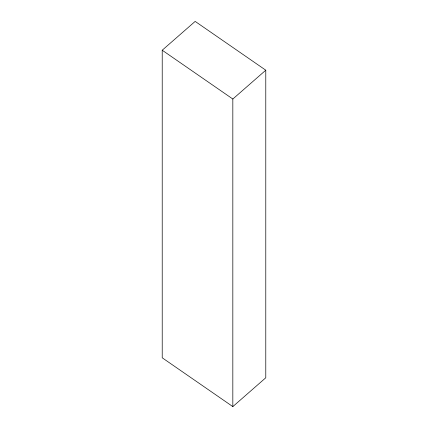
<?xml version="1.0" encoding="UTF-8"?>
<svg xmlns="http://www.w3.org/2000/svg" width="428" height="428" viewBox="0 0 428 428"><rect width="100%" height="100%" fill="white"/><g stroke="black" fill="none" stroke-linecap="round" stroke-linejoin="round"><path stroke-width="0.64" d="M162.217 50.22L195.168 21.4L265.783 70.203L265.783 377.774L232.827 406.6L162.217 357.792L162.217 50.22L232.827 99.023L232.827 406.6M232.827 99.023L265.783 70.203"/></g></svg>
